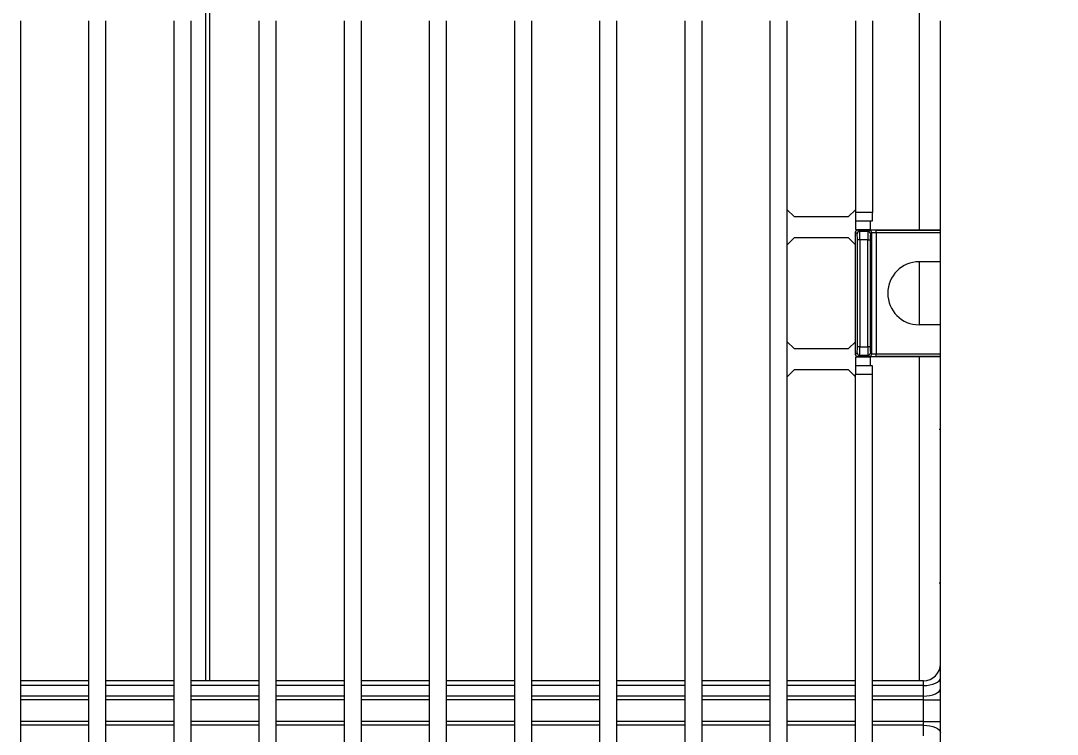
# Model space of a CAD drawing. Header units: metres. Extents: x -101133.8 to -101066.7, y -24899.3 to -24824.7.
# Drawn here: x -101108.2423 to -101108.1206, y -24833.5343 to -24833.4505 of the extents above; entities that cross this region are included whole.
import ezdxf

# ---------------------------------------------------------------- set-up
doc = ezdxf.new("R2010")
doc.units = ezdxf.units.M
doc.header["$LTSCALE"] = 0.2
doc.header["$PDSIZE"] = -5
doc.layers.add('CMT-COTATION DIVERS', color=1, linetype='Continuous')
doc.layers.add('CMT-CVC-MATERIEL', color=30, linetype='Continuous')
doc.styles.get("Standard").update_dxf_attribs({"font": 'arial.ttf'})
doc.dimstyles.get("Standard").update_dxf_attribs({"dimtxt": 0.18, "dimasz": 0.18, "dimexe": 0.18, "dimexo": 0.0625, "dimgap": 0.09, "dimtad": 0, "dimtih": 1, "dimtoh": 1, "dimdec": 4, "dimzin": 0, "dimdsep": 46, "dimtxsty": 'Standard', "dimcen": 0.09, "dimadec": 0, "dimazin": 0, "dimtfac": 1, "dimtdec": 4, "dimtofl": 0, "dimtmove": 0, "dimatfit": 3, "dimfxl": 1, "dimtolj": 1, "dimtzin": 0, "dimarcsym": 0})

# ---------------------------------------------------------------- blocks, each defined once
blk = doc.blocks.new('Cassette 600x600')
at = {"linetype": 'Continuous', "lineweight": 13}
for p, q in [((-20143.73, 427.01), (-20417.73, 427.01)), ((-20393.17, 417.31), (-20393.17, 427.01)), ((-20393.14, 419.44), (-20393.14, 427.01)), ((-20392.84, 427.01), (-20392.84, 419.44)), ((-20389.43, 427.01), (-20389.43, 424.51)), ((-20382.03, 427.01), (-20382.03, 424.51)), ((-20378.62, 419.44), (-20378.62, 427.01)), ((-20378.32, 427.01), (-20378.32, 419.44)), ((-20378.29, 417.31), (-20378.29, 427.01)), ((-20369.73, 427.01), (-20369.73, 426.85)), ((-20351.73, 426.85), (-20351.73, 427.01)), ((-20340.4, 426.97), (-20340.57, 427.01)), ((-20340.23, 426.85), (-20340.4, 426.97)), ((-20340.07, 426.67), (-20340.23, 426.85)), ((-20339.94, 426.42), (-20340.07, 426.67)), ((-20339.83, 426.12), (-20339.94, 426.42)), ((-20339.75, 425.77), (-20339.83, 426.12)), ((-20339.16, 426.97), (-20339.34, 427.01)), ((-20338.99, 426.85), (-20339.16, 426.97)), ((-20338.84, 426.67), (-20338.99, 426.85)), ((-20338.7, 426.42), (-20338.84, 426.67)), ((-20338.59, 426.12), (-20338.7, 426.42)), ((-20338.51, 425.77), (-20338.59, 426.12)), ((-20337.99, 425.01), (-20337.99, 427.01)), ((-20335.47, 425.01), (-20335.47, 427.01)), ((-20334.95, 425.77), (-20334.87, 426.12)), ((-20334.87, 426.12), (-20334.76, 426.42)), ((-20334.76, 426.42), (-20334.62, 426.67)), ((-20334.62, 426.67), (-20334.47, 426.85)), ((-20334.47, 426.85), (-20334.3, 426.97)), ((-20334.3, 426.97), (-20334.12, 427.01)), ((-20339.68, 425.01), (-20340.23, 425.01)), ((-20340.23, 425.01), (-20340.23, 419.01)), ((-20339.69, 425.4), (-20339.75, 425.77)), ((-20339.68, 425.01), (-20339.69, 425.4)), ((-20338.44, 425.01), (-20339.68, 425.01)), ((-20339.68, 425.01), (-20339.68, 419.01)), ((-20338.46, 425.4), (-20338.51, 425.77)), ((-20338.44, 425.01), (-20338.46, 425.4)), ((-20337.99, 425.01), (-20338.44, 425.01)), ((-20338.44, 425.01), (-20338.44, 419.01)), ((-20335.47, 425.01), (-20337.99, 425.01)), ((-20337.99, 425.01), (-20337.99, 419.01)), ((-20335.02, 425.01), (-20335.47, 425.01)), ((-20335.47, 425.01), (-20335.47, 419.01)), ((-20335.02, 425.01), (-20335, 425.4)), ((-20333.78, 425.01), (-20335.02, 425.01)), ((-20335.02, 425.01), (-20335.02, 419.01)), ((-20335, 425.4), (-20334.95, 425.77)), ((-20448.23, 424.51), (-20393.17, 424.51)), ((-20389.43, 424.51), (-20382.03, 424.51)), ((-20378.29, 424.51), (-20340.23, 424.51)), ((-20417.73, 419.01), (-20395.23, 419.01)), ((-20395.23, 419.01), (-20395.23, 417.01)), ((-20394.23, 419.01), (-20395.23, 419.01)), ((-20394.23, 417.01), (-20394.23, 419.01)), ((-20393.23, 418.81), (-20394.23, 418.81)), ((-20393.23, 417.01), (-20393.23, 418.81)), ((-20393.17, 418.81), (-20393.23, 418.81)), ((-20392.84, 419.44), (-20393.14, 419.44)), ((-20392.84, 419.44), (-20378.62, 419.44)), ((-20392.83, 418.94), (-20392.72, 418.78)), ((-20378.63, 418.94), (-20392.83, 418.94)), ((-20392.02, 418.76), (-20379.44, 418.76)), ((-20392.02, 418.46), (-20392.02, 418.76)), ((-20379.44, 418.76), (-20379.44, 418.46)), ((-20378.74, 418.78), (-20378.63, 418.94)), ((-20378.32, 419.44), (-20378.62, 419.44)), ((-20378.23, 418.81), (-20378.29, 418.81)), ((-20378.23, 418.81), (-20378.23, 417.01)), ((-20377.23, 418.81), (-20378.23, 418.81)), ((-20377.23, 419.01), (-20377.23, 417.01)), ((-20376.23, 419.01), (-20377.23, 419.01)), ((-20376.23, 417.01), (-20376.23, 419.01)), ((-20185.23, 419.01), (-20376.23, 419.01)), ((-20393.17, 417.31), (-20393.02, 417.53)), ((-20393.02, 418.48), (-20393.13, 418.64)), ((-20393.02, 417.53), (-20393.02, 418.48)), ((-20379.44, 418.46), (-20392.02, 418.46)), ((-20392.02, 418.46), (-20392.02, 417.55)), ((-20392.02, 417.55), (-20379.44, 417.55)), ((-20392.02, 417.55), (-20392.02, 417.25)), ((-20379.44, 417.55), (-20379.44, 418.46)), ((-20379.44, 417.55), (-20379.44, 417.25)), ((-20378.33, 418.64), (-20378.44, 418.48)), ((-20378.44, 418.48), (-20378.44, 417.53)), ((-20378.44, 417.53), (-20378.29, 417.31)), ((-20417.73, 417.01), (-20395.23, 417.01)), ((-20394.73, 416.21), (-20395.53, 417.01)), ((-20395.23, 417.01), (-20394.23, 417.01)), ((-20394.23, 417.01), (-20393.23, 417.01)), ((-20392.72, 417.23), (-20392.87, 417.01)), ((-20378.59, 417.01), (-20392.87, 417.01)), ((-20391.43, 417.01), (-20392.23, 416.21)), ((-20379.44, 417.25), (-20392.02, 417.25)), ((-20379.23, 416.21), (-20380.03, 417.01)), ((-20378.59, 417.01), (-20378.74, 417.23)), ((-20378.23, 417.01), (-20377.23, 417.01)), ((-20377.23, 417.01), (-20376.23, 417.01)), ((-20375.93, 417.01), (-20376.73, 416.21)), ((-20185.23, 417.01), (-20376.23, 417.01)), ((-20340.23, 417.01), (-20340.23, 409.01)), ((-20339.68, 417.01), (-20339.68, 409.01)), ((-20338.44, 417.01), (-20338.44, 409.01)), ((-20337.99, 417.01), (-20337.99, 409.01)), ((-20335.47, 417.01), (-20335.47, 409.01)), ((-20335.02, 417.01), (-20335.02, 409.01)), ((-20394.73, 409.81), (-20394.73, 416.21)), ((-20392.23, 416.21), (-20392.23, 409.81)), ((-20379.23, 409.81), (-20379.23, 416.21)), ((-20376.73, 416.21), (-20376.73, 409.81)), ((-20143.73, 409.01), (-20417.73, 409.01)), ((-20395.53, 409.01), (-20394.73, 409.81)), ((-20392.23, 409.81), (-20391.43, 409.01)), ((-20380.03, 409.01), (-20379.23, 409.81)), ((-20376.73, 409.81), (-20375.93, 409.01)), ((-20143.73, 407.01), (-20417.73, 407.01)), ((-20340.23, 407.01), (-20340.23, 399.01)), ((-20339.68, 407.01), (-20339.68, 399.01)), ((-20338.44, 407.01), (-20338.44, 399.01)), ((-20337.99, 407.01), (-20337.99, 399.01)), ((-20335.47, 407.01), (-20335.47, 399.01)), ((-20335.02, 407.01), (-20335.02, 399.01)), ((-20143.73, 399.01), (-20417.73, 399.01)), ((-20143.73, 397.01), (-20417.73, 397.01)), ((-20340.23, 397.01), (-20340.23, 389.01)), ((-20339.68, 397.01), (-20339.68, 389.01)), ((-20338.44, 397.01), (-20338.44, 389.01)), ((-20337.99, 397.01), (-20337.99, 389.01)), ((-20335.47, 397.01), (-20335.47, 389.01)), ((-20335.02, 397.01), (-20335.02, 389.01)), ((-20143.73, 389.01), (-20417.73, 389.01)), ((-20143.73, 387.01), (-20417.73, 387.01)), ((-20340.23, 387.01), (-20340.23, 379.01)), ((-20339.68, 387.01), (-20339.68, 379.01)), ((-20338.44, 387.01), (-20338.44, 379.01)), ((-20337.99, 387.01), (-20337.99, 379.01)), ((-20335.47, 387.01), (-20335.47, 379.01)), ((-20335.02, 387.01), (-20335.02, 379.01)), ((-20143.73, 379.01), (-20417.73, 379.01)), ((-20143.73, 377.01), (-20417.73, 377.01)), ((-20340.23, 377.01), (-20340.23, 369.01)), ((-20339.68, 377.01), (-20339.68, 369.01)), ((-20338.44, 377.01), (-20338.44, 369.01)), ((-20337.99, 377.01), (-20337.99, 369.01)), ((-20335.47, 377.01), (-20335.47, 369.01)), ((-20335.02, 377.01), (-20335.02, 369.01)), ((-20143.73, 369.01), (-20417.73, 369.01)), ((-20143.73, 367.01), (-20417.73, 367.01)), ((-20340.23, 367.01), (-20340.23, 359.01)), ((-20339.68, 367.01), (-20339.68, 359.01)), ((-20338.44, 367.01), (-20338.44, 359.01)), ((-20337.99, 367.01), (-20337.99, 359.01)), ((-20335.47, 367.01), (-20335.47, 359.01)), ((-20335.02, 367.01), (-20335.02, 359.01)), ((-20143.73, 359.01), (-20417.73, 359.01)), ((-20143.73, 357.01), (-20417.73, 357.01)), ((-20340.23, 357.01), (-20340.23, 349.01)), ((-20339.68, 357.01), (-20339.68, 349.01)), ((-20338.44, 357.01), (-20338.44, 349.01)), ((-20337.99, 357.01), (-20337.99, 349.01)), ((-20335.47, 357.01), (-20335.47, 349.01)), ((-20335.02, 357.01), (-20335.02, 349.01)), ((-20143.73, 349.01), (-20417.73, 349.01)), ((-20143.73, 347.01), (-20417.73, 347.01)), ((-20340.23, 347.01), (-20340.23, 339.01)), ((-20339.68, 347.01), (-20339.68, 339.01)), ((-20338.44, 347.01), (-20338.44, 339.01)), ((-20337.99, 347.01), (-20337.99, 339.01)), ((-20335.47, 347.01), (-20335.47, 339.01)), ((-20335.02, 347.01), (-20335.02, 339.01)), ((-20443.73, 341.16), (-20340.23, 341.16)), ((-20443.73, 340.7), (-20340.23, 340.7)), ((-20143.73, 339.01), (-20417.73, 339.01)), ((-20143.73, 337.01), (-20417.73, 337.01)), ((-20340.23, 337.01), (-20340.23, 329.01)), ((-20339.68, 337.01), (-20339.68, 329.01)), ((-20338.44, 337.01), (-20338.44, 329.01)), ((-20337.99, 337.01), (-20337.99, 329.01)), ((-20335.47, 337.01), (-20335.47, 329.01)), ((-20335.02, 337.01), (-20335.02, 329.01)), ((-20143.73, 329.01), (-20417.73, 329.01)), ((-20143.73, 327.01), (-20417.73, 327.01)), ((-20340.23, 327.01), (-20340.23, 319.01)), ((-20339.68, 327.01), (-20339.68, 319.01)), ((-20338.44, 327.01), (-20338.44, 319.01)), ((-20337.99, 327.01), (-20337.99, 319.01)), ((-20335.47, 327.01), (-20335.47, 319.01)), ((-20335.02, 327.01), (-20335.02, 319.01)), ((-20143.73, 319.01), (-20417.73, 319.01))]:
    blk.add_line(p, q, dxfattribs=at)
for centre, radius, start, end in [((-20342.23, 425.01), 2, 0, 90), ((-20385.73, 424.51), 3.7, 180, 0), ((-20392.83, 418.64), 0.3, 90.0261, 179.9625), ((-20392.72, 418.48), 0.3, 90.0239, 179.9662), ((-20378.74, 418.48), 0.3, 0.0338, 89.9761), ((-20378.63, 418.64), 0.3, 0.0375, 89.9739), ((-20392.72, 417.53), 0.3, 180.0367, 269.9761), ((-20378.74, 417.53), 0.3, 270.0239, 359.9633)]:
    blk.add_arc(centre, radius, start, end, dxfattribs=at)
for centre, major_axis, ratio, start_param, end_param in [((-20393.13, 419.44), (0, 0.8), 0.017455, 1.570796, 3.115413), ((-20392.83, 419.44), (0, 0.5), 0.027928, 1.570796, 3.115413), ((-20392.02, 418.78), (0.7, 0), 0.026186, 3.159046, 4.712389), ((-20379.44, 418.78), (0.7, 0), 0.026186, 4.712389, 6.265732), ((-20378.63, 419.44), (0, 0.5), 0.027928, 3.167773, 4.712389), ((-20378.33, 419.44), (0, 0.8), 0.017455, 3.167773, 4.712389), ((-20392.02, 418.48), (1, 0), 0.01833, 3.159046, 4.712389), ((-20392.02, 417.53), (1, 0), 0.01833, 1.570796, 3.124139), ((-20379.44, 418.48), (1, 0), 0.01833, 4.712389, 6.265732), ((-20379.44, 417.53), (1, 0), 0.01833, 0.017453, 1.570796), ((-20392.87, 417.31), (-0.166, -0.25), 0.999505, 5.300561, 6.870901), ((-20392.02, 417.23), (0.7, 0), 0.026186, 1.570796, 3.124139), ((-20379.44, 417.23), (0.7, 0), 0.026186, 0.017453, 1.570796), ((-20378.59, 417.31), (0.166, -0.25), 0.999505, 5.69547, 7.265809)]:
    blk.add_ellipse(centre, major_axis=major_axis, ratio=ratio, start_param=start_param, end_param=end_param, dxfattribs=at)
blk = doc.blocks.new('COT-45')
at = {"color": 0}
for p, q in [((0, -1), (0, 1)), ((-1, 0), (1, 0))]:
    blk.add_line(p, q, dxfattribs=at)
at = {"color": 0, "const_width": 0.4}
blk.add_lwpolyline([(-0.4419, -0.4419), (0.4419, 0.4419)], dxfattribs=at)
blk = doc.blocks.new('*D86')
at = {"layer": 'CMT-COTATION DIVERS', "color": 0, "lineweight": -2}
for p, q in [((-101106.43591, -24831.69678), (-101106.43591, -24834.83079)), ((-101108.8437, -24834.01949), (-101108.8437, -24834.83079)), ((-101108.8187, -24834.78079), (-101106.46091, -24834.78079))]:
    blk.add_line(p, q, dxfattribs=at)
at = {"layer": 'Defpoints', "color": 0, "lineweight": 15}
for p in [(-101106.43591, -24831.66678), (-101108.8437, -24833.98949), (-101106.43591, -24834.78079)]:
    blk.add_point(p, dxfattribs=at)
at = {"layer": 'CMT-COTATION DIVERS', "color": 0, "lineweight": -2, "xscale": 0.025, "yscale": 0.025, "zscale": 0.025, "rotation": 180}
blk.add_blockref('COT-45', (-101108.8437, -24834.78079), dxfattribs=at)
at = {"layer": 'CMT-COTATION DIVERS', "color": 0, "lineweight": -2, "xscale": 0.025, "yscale": 0.025, "zscale": 0.025}
blk.add_blockref('COT-45', (-101106.43591, -24834.78079), dxfattribs=at)
at = {"layer": 'CMT-COTATION DIVERS', "color": 0, "lineweight": 15, "insert": (-101107.6398, -24834.70563), "char_height": 0.075, "attachment_point": 5}
blk.add_mtext('\\A1;241', dxfattribs=at)

msp = doc.modelspace()

# ---------------------------------------------------------------- block references
at = {"layer": 'CMT-CVC-MATERIEL', "xscale": 0.001, "yscale": 0.001, "zscale": 0.001, "rotation": 270}
msp.add_blockref('Cassette 600x600', (-101108.56129, -24853.86826), dxfattribs=at)

# ---------------------------------------------------------------- dimensions: what is measured, and where the dimension line sits
at = {"layer": 'CMT-COTATION DIVERS', "lineweight": 15}
dim = msp.add_linear_dim(base=(-101106.43591, -24834.78079), p1=(-101108.8437, -24833.98949), p2=(-101106.43591, -24831.66678), dimstyle='Standard', override={"dimscale": 0.05, "dimtxt": 1.5, "dimasz": 0.5, "dimexe": 1, "dimexo": 0.6, "dimgap": 0.75, "dimtad": 1, "dimtih": 0, "dimtoh": 0, "dimdec": 0, "dimlfac": 100, "dimblk": 'COT-45', "dimcen": 0, "dimadec": 2, "dimazin": 2, "dimtdec": 2, "dimtix": 1, "dimtmove": 1, "dimfrac": 1}, dxfattribs=at)
dim.commit()
dim.dimension.update_dxf_attribs({"geometry": '*D86', "text_midpoint": (-101107.6398, -24834.70563)})

doc.saveas('drawing.dxf')
